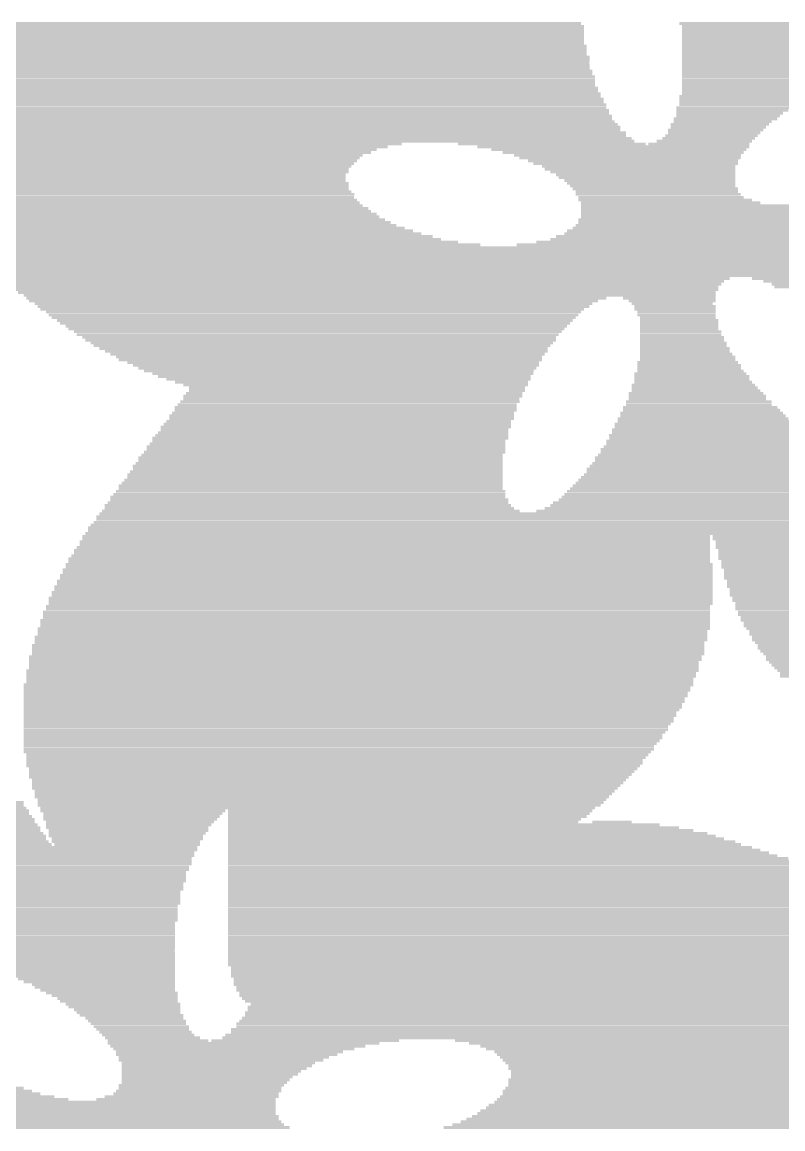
# Model space of a CAD drawing. Extents: x -0.1 to 34.1, y -8.2 to 17.8.
# Drawn here: x 17.812 to 19.536, y 11.833 to 14.341 of the extents above; entities that cross this region are included whole.
import ezdxf

# ---------------------------------------------------------------- set-up
doc = ezdxf.new("R2010")
doc.units = 0
doc.layers.add('21', color=40, linetype='CONTINUOUS')
doc.layers.add('22', color=6, linetype='CONTINUOUS')

# ---------------------------------------------------------------- blocks, each defined once
blk = doc.blocks.new('RECT')
blk.add_solid([(-0.5, -0.5), (0.5, -0.5), (-0.5, 0.5), (0.5, 0.5)])

msp = doc.modelspace()

# ---------------------------------------------------------------- block references
at = {"layer": '21'}
for p, xscale, yscale in [((18.488, 13.8176), 0.1016, 0.0064), ((18.4881, 13.8239), 0.0635, 0.0063), ((18.4912, 13.7986), 0.1714, 0.0063), ((18.4944, 13.8049), 0.1524, 0.0064), ((18.4912, 13.8113), 0.1334, 0.0063), ((18.4912, 13.7732), 0.2222, 0.0063), ((18.4912, 13.7795), 0.2096, 0.0064), ((18.4912, 13.7858), 0.1968, 0.0063), ((18.4912, 13.7922), 0.1842, 0.0064), ((18.488, 13.7477), 0.254, 0.0063), ((18.4881, 13.7541), 0.2413, 0.0064), ((18.4912, 13.7605), 0.235, 0.0063), ((18.4912, 13.7668), 0.2222, 0.0064), ((18.4849, 13.7224), 0.2857, 0.0063), ((18.4849, 13.7287), 0.2731, 0.0064), ((18.4849, 13.7414), 0.2603, 0.0064), ((18.4881, 13.7351), 0.2667, 0.0063), ((18.4785, 13.697), 0.3112, 0.0063), ((18.4817, 13.7033), 0.3048, 0.0064), ((18.4817, 13.716), 0.2921, 0.0064), ((18.4817, 13.7096), 0.2921, 0.0063), ((18.4721, 13.6715), 0.3365, 0.0063), ((18.4753, 13.6779), 0.3302, 0.0064), ((18.4785, 13.6843), 0.3238, 0.0063), ((18.4785, 13.6906), 0.3112, 0.0064), ((18.4689, 13.6462), 0.3683, 0.0063), ((18.469, 13.6525), 0.3556, 0.0064), ((18.4721, 13.6589), 0.3493, 0.0063), ((18.4754, 13.6652), 0.3429, 0.0064), ((18.4658, 13.6271), 0.3874, 0.0064), ((18.4658, 13.6208), 0.3874, 0.0063), ((18.4658, 13.6334), 0.3746, 0.0063), ((18.4689, 13.6398), 0.3683, 0.0064), ((18.4595, 13.6017), 0.4127, 0.0064), ((18.4595, 13.5953), 0.4127, 0.0063), ((18.4626, 13.6081), 0.4064, 0.0063), ((18.4627, 13.6144), 0.3937, 0.0064), ((18.4563, 13.57), 0.4445, 0.0063), ((18.4563, 13.5827), 0.4318, 0.0063), ((18.4563, 13.5763), 0.4318, 0.0064), ((18.4563, 13.589), 0.4191, 0.0064), ((18.45, 13.5446), 0.4699, 0.0063), ((18.4499, 13.5509), 0.4572, 0.0064), ((18.4531, 13.5636), 0.4508, 0.0064), ((18.4531, 13.5572), 0.4508, 0.0063), ((18.4436, 13.5191), 0.4953, 0.0063), ((18.4468, 13.5255), 0.4889, 0.0064), ((18.4468, 13.5382), 0.4763, 0.0064), ((18.4468, 13.5319), 0.4763, 0.0063), ((18.4373, 13.4938), 0.5207, 0.0063), ((18.4404, 13.5001), 0.5144, 0.0064), ((18.4404, 13.5128), 0.5016, 0.0064), ((18.4436, 13.5065), 0.508, 0.0063), ((18.434, 13.4684), 0.5525, 0.0063), ((18.434, 13.4747), 0.5397, 0.0064), ((18.4372, 13.4811), 0.5334, 0.0063), ((18.4404, 13.4874), 0.527, 0.0064), ((18.4308, 13.4493), 0.5715, 0.0064), ((18.4308, 13.443), 0.5715, 0.0063), ((18.4309, 13.4557), 0.5588, 0.0063), ((18.434, 13.462), 0.5525, 0.0064), ((18.4245, 13.4239), 0.5969, 0.0064), ((18.4245, 13.4176), 0.5969, 0.0063), ((18.4277, 13.4303), 0.5906, 0.0063), ((18.4277, 13.4366), 0.5778, 0.0064), ((18.4182, 13.3985), 0.6223, 0.0064), ((18.4214, 13.3922), 0.6287, 0.0063), ((18.4214, 13.4049), 0.6159, 0.0063), ((18.4245, 13.4112), 0.6096, 0.0064), ((18.415, 13.3668), 0.654, 0.0063), ((18.415, 13.3795), 0.6414, 0.0063), ((18.415, 13.3731), 0.6414, 0.0064), ((18.4182, 13.3858), 0.635, 0.0064), ((18.4087, 13.3414), 0.6795, 0.0063), ((18.4087, 13.3541), 0.6667, 0.0063), ((18.4119, 13.3477), 0.6731, 0.0064), ((18.4118, 13.3604), 0.6604, 0.0064), ((18.4023, 13.316), 0.7048, 0.0063), ((18.4055, 13.3223), 0.6985, 0.0064), ((18.4055, 13.335), 0.6858, 0.0064), ((18.4087, 13.3287), 0.6921, 0.0063), ((18.3992, 13.2969), 0.7239, 0.0064), ((18.4023, 13.3033), 0.7176, 0.0063), ((18.4055, 13.3096), 0.7112, 0.0064), ((18.3959, 13.2715), 0.7557, 0.0064), ((18.3959, 13.2779), 0.7429, 0.0063), ((18.3991, 13.2906), 0.7366, 0.0063), ((18.3991, 13.2842), 0.7366, 0.0064), ((18.3896, 13.2461), 0.781, 0.0064), ((18.3896, 13.2525), 0.7684, 0.0063), ((18.3928, 13.2652), 0.762, 0.0063), ((18.3928, 13.2588), 0.762, 0.0064), ((18.3833, 13.2207), 0.8065, 0.0064), ((18.3864, 13.2271), 0.8001, 0.0063), ((18.3896, 13.2334), 0.7938, 0.0064), ((18.3896, 13.2398), 0.781, 0.0063), ((18.3769, 13.1953), 0.8318, 0.0064), ((18.3801, 13.2017), 0.8255, 0.0063), ((18.3833, 13.208), 0.8191, 0.0064), ((18.3833, 13.2144), 0.8065, 0.0063), ((18.3738, 13.1763), 0.8509, 0.0063), ((18.3769, 13.1699), 0.8572, 0.0064), ((18.3769, 13.1826), 0.8446, 0.0064), ((18.3801, 13.189), 0.8382, 0.0063), ((18.3706, 13.1445), 0.8827, 0.0064), ((18.3738, 13.1509), 0.8763, 0.0063), ((18.3737, 13.1636), 0.8636, 0.0063), ((18.3737, 13.1572), 0.8636, 0.0064), ((18.3674, 13.1255), 0.9017, 0.0063), ((18.3674, 13.1191), 0.9017, 0.0064), ((18.3706, 13.1318), 0.8953, 0.0064), ((18.3706, 13.1382), 0.8827, 0.0063), ((18.3642, 13.1001), 0.9208, 0.0063), ((18.3674, 13.0937), 0.9271, 0.0064), ((18.3674, 13.1128), 0.9144, 0.0063), ((18.3674, 13.1064), 0.9144, 0.0064), ((18.361, 13.0747), 0.9398, 0.0063), ((18.3642, 13.0683), 0.9462, 0.0064), ((18.3642, 13.0874), 0.9334, 0.0063), ((18.3642, 13.081), 0.9334, 0.0064), ((18.361, 13.0493), 0.9652, 0.0063), ((18.361, 13.0429), 0.9652, 0.0064), ((18.3642, 13.0556), 0.9588, 0.0064), ((18.3611, 13.062), 0.9525, 0.0063), ((18.3578, 13.0175), 0.9843, 0.0064), ((18.3578, 13.0366), 0.9715, 0.0063), ((18.3611, 13.0302), 0.9779, 0.0064), ((18.3611, 13.0239), 0.9779, 0.0063), ((18.3578, 13.0048), 0.9969, 0.0064), ((18.3578, 12.9985), 0.9969, 0.0063), ((18.3578, 12.9921), 0.9969, 0.0064), ((18.361, 13.0112), 0.9906, 0.0063), ((18.3547, 12.9667), 1.016, 0.0064), ((18.3546, 12.9858), 1.0033, 0.0063), ((18.3578, 12.9794), 1.0097, 0.0064), ((18.3578, 12.9731), 1.0097, 0.0063), ((18.3546, 12.9477), 1.0287, 0.0063), ((18.3546, 12.9413), 1.0287, 0.0064), ((18.3547, 12.9604), 1.016, 0.0063), ((18.3547, 12.954), 1.016, 0.0064), ((18.3515, 12.9286), 1.035, 0.0064), ((18.3515, 12.9223), 1.035, 0.0063), ((18.3515, 12.9159), 1.035, 0.0064), ((18.3546, 12.935), 1.0287, 0.0063), ((18.3515, 12.9032), 1.0478, 0.0064), ((18.3515, 12.8969), 1.0478, 0.0063), ((18.3515, 12.8905), 1.0478, 0.0064), ((18.3547, 12.9096), 1.0414, 0.0063), ((18.3483, 12.8715), 1.0541, 0.0063), ((18.3483, 12.8651), 1.0541, 0.0064), ((18.3515, 12.8841), 1.0478, 0.0063), ((18.3515, 12.8778), 1.0478, 0.0064), ((18.3483, 12.8397), 1.0668, 0.0064), ((18.3483, 12.8588), 1.0541, 0.0063), ((18.3483, 12.8524), 1.0541, 0.0064), ((18.3483, 12.846), 1.0541, 0.0063), ((18.3483, 12.8334), 1.0668, 0.0063), ((18.3483, 12.827), 1.0668, 0.0064), ((18.3483, 12.8207), 1.0668, 0.0063), ((18.3483, 12.8143), 1.0668, 0.0064), ((18.3483, 12.8079), 1.0668, 0.0063), ((18.3483, 12.8016), 1.0668, 0.0064), ((18.3483, 12.7953), 1.0668, 0.0063), ((18.3483, 12.7889), 1.0668, 0.0064), ((18.3483, 12.7826), 1.0668, 0.0063), ((18.3483, 12.7762), 1.0668, 0.0064), ((18.3483, 12.7698), 1.0668, 0.0063), ((18.3483, 12.7635), 1.0668, 0.0064), ((18.3483, 12.7572), 1.0668, 0.0063), ((18.3452, 12.7508), 1.0605, 0.0064), ((18.3452, 12.7445), 1.0605, 0.0063), ((18.3452, 12.7381), 1.0605, 0.0064), ((18.3452, 12.7317), 1.0605, 0.0063), ((18.3452, 12.7254), 1.0605, 0.0064), ((18.3452, 12.7191), 1.0605, 0.0063), ((18.3452, 12.7127), 1.0605, 0.0064), ((18.3452, 12.7064), 1.0605, 0.0063), ((18.3452, 12.7), 1.0605, 0.0064), ((18.3452, 12.6936), 1.0605, 0.0063), ((18.342, 12.6873), 1.0541, 0.0064), ((18.3452, 12.681), 1.0477, 0.0063), ((18.3452, 12.6746), 1.0477, 0.0064), ((18.3452, 12.6683), 1.0477, 0.0063), ((18.3452, 12.6619), 1.0477, 0.0064), ((18.342, 12.6555), 1.0414, 0.0063), ((18.3452, 12.6492), 1.0351, 0.0064), ((18.3452, 12.6429), 1.0351, 0.0063), ((18.3452, 12.6365), 1.0351, 0.0064), ((18.342, 12.6302), 1.0287, 0.0063), ((18.3452, 12.6238), 1.0223, 0.0064), ((18.3452, 12.6174), 1.0223, 0.0063), ((18.3452, 12.6111), 1.0223, 0.0064), ((18.342, 12.6048), 1.016, 0.0063), ((18.3452, 12.5984), 1.0097, 0.0064), ((18.3452, 12.5921), 1.0097, 0.0063), ((17.1355, 12.573), 1.3589, 0.0064), ((17.1387, 12.5667), 1.3525, 0.0063), ((18.342, 12.5857), 1.0033, 0.0064), ((18.342, 12.5667), 0.9906, 0.0063), ((18.3452, 12.5793), 0.9969, 0.0063), ((18.3452, 12.573), 0.9969, 0.0064), ((17.1419, 12.5603), 1.3589, 0.0064), ((17.1482, 12.554), 1.3589, 0.0063), ((17.1514, 12.5476), 1.3525, 0.0064), ((17.1577, 12.5412), 1.3526, 0.0063), ((18.0689, 12.5603), 0.4318, 0.0064), ((18.0626, 12.554), 0.4191, 0.0063), ((18.0626, 12.5476), 0.4064, 0.0064), ((18.0594, 12.5412), 0.4, 0.0063), ((18.5833, 12.5603), 0.508, 0.0064), ((18.5832, 12.554), 0.4953, 0.0063), ((18.5864, 12.5476), 0.4889, 0.0064), ((18.5896, 12.5412), 0.4826, 0.0063), ((17.1608, 12.5349), 1.3589, 0.0064), ((17.164, 12.5286), 1.3525, 0.0063), ((17.1704, 12.5222), 1.3526, 0.0064), ((17.1736, 12.5159), 1.3589, 0.0063), ((18.0563, 12.5349), 0.3937, 0.0064), ((18.0562, 12.5286), 0.381, 0.0063), ((18.0498, 12.5159), 0.3683, 0.0063), ((18.0531, 12.5222), 0.3747, 0.0064), ((18.5897, 12.5349), 0.4699, 0.0064), ((18.5897, 12.5286), 0.4699, 0.0063), ((18.5896, 12.5222), 0.4572, 0.0064), ((18.5928, 12.5159), 0.4508, 0.0063), ((19.1547, 12.5159), 0.2921, 0.0063), ((19.1516, 12.5222), 0.2096, 0.0064), ((19.1485, 12.5286), 0.0889, 0.0063), ((17.1768, 12.5095), 1.3525, 0.0064), ((17.1831, 12.5031), 1.3526, 0.0063), ((17.1895, 12.4968), 1.3525, 0.0064), ((17.1895, 12.4905), 1.3525, 0.0063), ((18.0499, 12.5031), 0.3556, 0.0063), ((18.0467, 12.4968), 0.3492, 0.0064), ((18.0531, 12.5095), 0.3619, 0.0064), ((18.0498, 12.4905), 0.3429, 0.0063), ((18.5897, 12.5095), 0.4445, 0.0064), ((18.5897, 12.5031), 0.4445, 0.0063), ((18.5896, 12.4968), 0.4318, 0.0064), ((18.5896, 12.4905), 0.4318, 0.0063), ((19.1643, 12.4905), 0.4762, 0.0063), ((19.1611, 12.4968), 0.4445, 0.0064), ((19.1611, 12.5031), 0.4064, 0.0063), ((19.1579, 12.5095), 0.3493, 0.0064), ((17.1958, 12.4841), 1.3526, 0.0064), ((17.2021, 12.4778), 1.3525, 0.0063), ((17.3704, 12.4714), 1.6764, 0.0064), ((17.3704, 12.465), 1.6764, 0.0063), ((18.0467, 12.4841), 0.3366, 0.0064), ((18.0499, 12.4778), 0.3302, 0.0063), ((18.5864, 12.4841), 0.4255, 0.0064), ((18.5864, 12.4778), 0.4127, 0.0063), ((18.5864, 12.4714), 0.4127, 0.0064), ((18.5833, 12.465), 0.4064, 0.0063), ((19.177, 12.465), 0.616, 0.0063), ((19.1707, 12.4714), 0.5905, 0.0064), ((19.1675, 12.4778), 0.5461, 0.0063), ((19.1675, 12.4841), 0.5207, 0.0064), ((17.3705, 12.4587), 1.6637, 0.0064), ((17.3736, 12.4524), 1.6574, 0.0063), ((17.3736, 12.446), 1.6446, 0.0064), ((17.3736, 12.4397), 1.6446, 0.0063), ((18.5801, 12.4587), 0.4, 0.0064), ((18.5801, 12.4524), 0.4, 0.0063), ((18.5801, 12.446), 0.3874, 0.0064), ((18.5769, 12.4397), 0.381, 0.0063), ((19.1929, 12.4397), 0.7366, 0.0063), ((19.1897, 12.446), 0.7176, 0.0064), ((19.1834, 12.4524), 0.6795, 0.0063), ((19.1802, 12.4587), 0.6477, 0.0064), ((17.3768, 12.4333), 1.6383, 0.0064), ((17.3768, 12.4269), 1.6256, 0.0063), ((17.3768, 12.4206), 1.6256, 0.0064), ((17.3768, 12.4143), 1.6129, 0.0063), ((18.5738, 12.4333), 0.3747, 0.0064), ((18.5738, 12.4269), 0.3747, 0.0063), ((18.5706, 12.4206), 0.3683, 0.0064), ((18.5674, 12.4143), 0.362, 0.0063), ((19.2151, 12.4143), 0.8572, 0.0063), ((19.2088, 12.4206), 0.8319, 0.0064), ((19.2056, 12.4269), 0.8001, 0.0063), ((19.1992, 12.4333), 0.7747, 0.0064), ((17.38, 12.4079), 1.6065, 0.0064), ((17.3831, 12.4016), 1.6002, 0.0063), ((17.3831, 12.3952), 1.6002, 0.0064), ((17.3832, 12.3889), 1.5875, 0.0063), ((18.5642, 12.4079), 0.3556, 0.0064), ((18.5642, 12.4016), 0.3556, 0.0063), ((18.5611, 12.3952), 0.3493, 0.0064), ((18.5579, 12.3889), 0.3429, 0.0063), ((19.2405, 12.3889), 0.9716, 0.0063), ((19.231, 12.3952), 0.9398, 0.0064), ((19.2278, 12.4016), 0.9208, 0.0063), ((19.2215, 12.4079), 0.8827, 0.0064), ((17.3863, 12.3825), 1.5812, 0.0064), ((17.3895, 12.3762), 1.5748, 0.0063), ((17.3863, 12.3698), 1.5684, 0.0064), ((17.3895, 12.3635), 1.5621, 0.0063), ((18.5547, 12.3825), 0.3366, 0.0064), ((18.5515, 12.3762), 0.3302, 0.0063), ((18.5515, 12.3698), 0.3302, 0.0064), ((18.5483, 12.3635), 0.3239, 0.0063), ((19.2659, 12.3635), 1.0858, 0.0063), ((19.2564, 12.3698), 1.0541, 0.0064), ((19.2501, 12.3762), 1.0287, 0.0063), ((19.2469, 12.3825), 0.9969, 0.0064), ((17.3926, 12.3571), 1.5557, 0.0064), ((17.3958, 12.3508), 1.5494, 0.0063), ((17.3958, 12.3444), 1.5494, 0.0064), ((17.3958, 12.3381), 1.5367, 0.0063), ((18.5451, 12.3571), 0.3175, 0.0064), ((18.542, 12.3508), 0.3112, 0.0063), ((19.1262, 12.3444), 1.4796, 0.0064), ((19.1326, 12.3381), 1.4923, 0.0063), ((19.2754, 12.3508), 1.143, 0.0063), ((19.2691, 12.3571), 1.1049, 0.0064), ((17.399, 12.3317), 1.5304, 0.0064), ((17.4022, 12.3254), 1.524, 0.0063), ((17.4022, 12.319), 1.524, 0.0064), ((17.4054, 12.3127), 1.5177, 0.0063), ((19.1547, 12.3254), 1.5367, 0.0063), ((19.1453, 12.3317), 1.5177, 0.0064), ((19.1643, 12.319), 1.5558, 0.0064), ((19.1738, 12.3127), 1.5748, 0.0063), ((17.4086, 12.3063), 1.5113, 0.0064), ((17.4085, 12.3), 1.4986, 0.0063), ((17.4085, 12.2936), 1.4986, 0.0064), ((19.1897, 12.3), 1.6192, 0.0063), ((19.2024, 12.2936), 1.6446, 0.0064), ((19.1865, 12.3063), 1.6002, 0.0064), ((17.4117, 12.2873), 1.4922, 0.0063), ((17.4149, 12.2809), 1.4859, 0.0064), ((17.4149, 12.2746), 1.4859, 0.0063), ((17.4181, 12.2682), 1.4795, 0.0064), ((19.2278, 12.2746), 1.6954, 0.0063), ((19.2373, 12.2682), 1.7145, 0.0064), ((19.212, 12.2873), 1.6637, 0.0063), ((19.2215, 12.2809), 1.6827, 0.0064), ((17.4212, 12.2619), 1.4732, 0.0063), ((17.4244, 12.2555), 1.4668, 0.0064), ((17.4244, 12.2492), 1.4668, 0.0063), ((17.4276, 12.2428), 1.4605, 0.0064), ((19.25, 12.2492), 1.7526, 0.0063), ((19.2532, 12.2428), 1.759, 0.0064), ((19.2437, 12.2555), 1.7399, 0.0064), ((19.2437, 12.2619), 1.7272, 0.0063), ((17.4307, 12.2365), 1.4541, 0.0063), ((17.4339, 12.2301), 1.4478, 0.0064), ((17.4339, 12.2238), 1.4478, 0.0063), ((17.4371, 12.2174), 1.4414, 0.0064), ((19.2596, 12.2301), 1.7843, 0.0064), ((19.2596, 12.2238), 1.7843, 0.0063), ((19.2628, 12.2174), 1.7907, 0.0064), ((19.2596, 12.2365), 1.7717, 0.0063), ((17.907, 12.2111), 0.5016, 0.0063), ((17.9292, 12.2047), 0.4572, 0.0064), ((17.9451, 12.1984), 0.4254, 0.0063), ((17.9546, 12.192), 0.4064, 0.0064), ((19.2627, 12.1984), 1.8034, 0.0063), ((19.2659, 12.192), 1.8098, 0.0064), ((19.2659, 12.2111), 1.797, 0.0063), ((19.2659, 12.2047), 1.797, 0.0064), ((17.9642, 12.1857), 0.3873, 0.0063), ((17.9705, 12.1793), 0.3746, 0.0064), ((17.98, 12.173), 0.3556, 0.0063), ((17.9864, 12.1666), 0.3429, 0.0064), ((19.2628, 12.1857), 1.8161, 0.0063), ((19.2628, 12.1793), 1.8161, 0.0064), ((19.2659, 12.173), 1.8224, 0.0063), ((19.2659, 12.1666), 1.8224, 0.0064), ((17.9959, 12.1603), 0.3238, 0.0063), ((17.9991, 12.1539), 0.3175, 0.0064), ((18.0054, 12.1476), 0.3048, 0.0063), ((18.015, 12.1412), 0.2985, 0.0064), ((19.2596, 12.1476), 1.8351, 0.0063), ((19.2596, 12.1412), 1.8351, 0.0064), ((19.2627, 12.1603), 1.8288, 0.0063), ((19.2627, 12.1539), 1.8288, 0.0064), ((18.0213, 12.1349), 0.2858, 0.0063), ((18.0277, 12.1285), 0.2731, 0.0064), ((18.0309, 12.1222), 0.2667, 0.0063), ((18.0404, 12.1158), 0.2603, 0.0064), ((19.2532, 12.1222), 1.8478, 0.0063), ((19.2532, 12.1158), 1.8478, 0.0064), ((19.2564, 12.1349), 1.8415, 0.0063), ((19.2564, 12.1285), 1.8415, 0.0064), ((18.0435, 12.1095), 0.254, 0.0063), ((18.0498, 12.1031), 0.2413, 0.0064), ((18.0531, 12.0968), 0.2349, 0.0063), ((18.0594, 12.0904), 0.235, 0.0064), ((19.2437, 12.0968), 1.8542, 0.0063), ((19.2437, 12.0904), 1.8542, 0.0064), ((19.25, 12.1095), 1.8542, 0.0063), ((19.25, 12.1031), 1.8542, 0.0064), ((18.0658, 12.0841), 0.2223, 0.0063), ((18.0721, 12.0777), 0.2222, 0.0064), ((18.0753, 12.0714), 0.2159, 0.0063), ((18.0816, 12.065), 0.2159, 0.0064), ((19.2278, 12.0714), 1.8606, 0.0063), ((19.2278, 12.065), 1.8606, 0.0064), ((19.2341, 12.0777), 1.8605, 0.0064), ((19.2373, 12.0841), 1.8542, 0.0063), ((18.0848, 12.0587), 0.2096, 0.0063), ((18.0912, 12.0523), 0.2095, 0.0064), ((18.0975, 12.046), 0.2096, 0.0063), ((18.1071, 12.0396), 0.2159, 0.0064), ((19.1992, 12.0396), 1.8669, 0.0064), ((19.2056, 12.046), 1.8669, 0.0063), ((19.2183, 12.0587), 1.8669, 0.0063), ((19.2151, 12.0523), 1.8606, 0.0064), ((18.1197, 12.0333), 0.2286, 0.0063), ((18.3134, 12.0269), 0.616, 0.0064), ((18.3007, 12.0206), 0.5778, 0.0063), ((18.2912, 12.0142), 0.5461, 0.0064), ((18.4531, 12.0333), 0.4254, 0.0063), ((19.4596, 12.0333), 1.3335, 0.0063), ((19.4723, 12.0269), 1.2954, 0.0064), ((19.4787, 12.0206), 1.2573, 0.0063), ((19.4818, 12.0142), 1.2382, 0.0064), ((18.2753, 12.0015), 0.5016, 0.0064), ((18.2817, 12.0079), 0.5143, 0.0063), ((18.269, 11.9952), 0.4763, 0.0063), ((18.2626, 11.9888), 0.4636, 0.0064), ((19.4882, 12.0079), 1.2129, 0.0063), ((19.485, 12.0015), 1.1938, 0.0064), ((19.485, 11.9952), 1.1811, 0.0063), ((19.485, 11.9888), 1.1684, 0.0064), ((18.2531, 11.9761), 0.4318, 0.0064), ((18.2404, 11.9634), 0.4064, 0.0064), ((18.2563, 11.9825), 0.4381, 0.0063), ((18.2468, 11.9698), 0.4191, 0.0063), ((19.4818, 11.9825), 1.1494, 0.0063), ((19.4818, 11.9761), 1.1366, 0.0064), ((19.4787, 11.9698), 1.1303, 0.0063), ((19.4755, 11.9634), 1.1113, 0.0064), ((18.2372, 11.9571), 0.4, 0.0063), ((18.2309, 11.9507), 0.3873, 0.0064), ((18.2277, 11.9444), 0.381, 0.0063), ((18.2245, 11.938), 0.3746, 0.0064), ((19.4596, 11.9444), 1.0922, 0.0063), ((19.4564, 11.938), 1.0858, 0.0064), ((19.4659, 11.9507), 1.0922, 0.0064), ((19.4723, 11.9571), 1.1049, 0.0063), ((17.3831, 11.9253), 0.8636, 0.0064), ((17.3958, 11.919), 0.8763, 0.0063), ((17.4085, 11.9126), 0.889, 0.0064), ((18.2055, 11.9126), 0.3747, 0.0064), ((18.2118, 11.919), 0.3746, 0.0063), ((18.2182, 11.9317), 0.3747, 0.0063), ((18.215, 11.9253), 0.3683, 0.0064), ((19.431, 11.9126), 1.0604, 0.0064), ((19.4374, 11.919), 1.0731, 0.0063), ((19.4437, 11.9253), 1.0732, 0.0064), ((19.4501, 11.9317), 1.0731, 0.0063), ((17.4276, 11.9063), 0.9144, 0.0063), ((17.4466, 11.8999), 0.9398, 0.0064), ((17.6848, 11.8936), 1.4033, 0.0063), ((17.6879, 11.8872), 1.397, 0.0064), ((18.1832, 11.8999), 0.4064, 0.0064), ((18.1959, 11.9063), 0.3937, 0.0063), ((19.3993, 11.8872), 1.0605, 0.0064), ((19.4088, 11.8936), 1.0541, 0.0063), ((19.4152, 11.8999), 1.0541, 0.0064), ((19.4246, 11.9063), 1.0605, 0.0063), ((17.6943, 11.8809), 1.3843, 0.0063), ((17.6974, 11.8745), 1.3779, 0.0064), ((17.7006, 11.8681), 1.3716, 0.0063), ((17.707, 11.8618), 1.3716, 0.0064), ((19.3612, 11.8618), 1.0605, 0.0064), ((19.3707, 11.8681), 1.0541, 0.0063), ((19.3802, 11.8745), 1.0604, 0.0064), ((19.3897, 11.8809), 1.0541, 0.0063), ((17.7134, 11.8555), 1.3589, 0.0063), ((17.7197, 11.8491), 1.3589, 0.0064), ((17.7292, 11.8428), 1.3526, 0.0063), ((17.7387, 11.8364), 1.3589, 0.0064), ((19.3103, 11.8364), 1.0859, 0.0064), ((19.3263, 11.8428), 1.0795, 0.0063), ((19.3389, 11.8491), 1.0668, 0.0064), ((19.3484, 11.8555), 1.0605, 0.0063)]:
    msp.add_blockref('RECT', p, dxfattribs=dict(at, xscale=xscale, yscale=yscale))
at = {"layer": '22', "rotation": 180}
for p, xscale, yscale in [((18.2531, 14.3193), 1.6637, 0.0063), ((18.2626, 14.3256), 1.6446, 0.0064), ((18.2753, 14.332), 1.6192, 0.0063), ((18.2785, 14.3383), 1.6002, 0.0064), ((20.0565, 14.3383), 1.5113, 0.0064), ((20.0565, 14.332), 1.4986, 0.0063), ((20.0565, 14.3256), 1.4986, 0.0064), ((20.0533, 14.3193), 1.4922, 0.0063), ((18.2277, 14.3002), 1.7145, 0.0064), ((18.2372, 14.3066), 1.6954, 0.0063), ((18.2436, 14.3129), 1.6827, 0.0064), ((20.0502, 14.3129), 1.4859, 0.0064), ((20.0502, 14.3066), 1.4859, 0.0063), ((20.047, 14.3002), 1.4795, 0.0064), ((18.2118, 14.2748), 1.759, 0.0064), ((18.215, 14.2812), 1.7526, 0.0063), ((18.2214, 14.2875), 1.7399, 0.0064), ((18.2213, 14.2939), 1.7272, 0.0063), ((20.0438, 14.2939), 1.4732, 0.0063), ((20.0406, 14.2875), 1.4668, 0.0064), ((20.0406, 14.2812), 1.4668, 0.0063), ((20.0374, 14.2748), 1.4605, 0.0064), ((18.2022, 14.2494), 1.7907, 0.0064), ((18.2055, 14.2621), 1.7843, 0.0064), ((18.2055, 14.2558), 1.7843, 0.0063), ((18.2055, 14.2685), 1.7717, 0.0063), ((20.0311, 14.2621), 1.4478, 0.0064), ((20.0311, 14.2558), 1.4478, 0.0063), ((20.0279, 14.2494), 1.4414, 0.0064), ((20.0343, 14.2685), 1.4541, 0.0063), ((18.1991, 14.224), 1.8098, 0.0064), ((18.1991, 14.2431), 1.797, 0.0063), ((18.1991, 14.2367), 1.797, 0.0064), ((18.2023, 14.2304), 1.8034, 0.0063), ((19.558, 14.2431), 0.5016, 0.0063), ((19.5358, 14.2367), 0.4572, 0.0064), ((19.5199, 14.2304), 0.4254, 0.0063), ((19.5104, 14.224), 0.4064, 0.0064), ((18.1991, 14.205), 1.8224, 0.0063), ((18.1991, 14.1986), 1.8224, 0.0064), ((18.2022, 14.2177), 1.8161, 0.0063), ((18.2022, 14.2113), 1.8161, 0.0064), ((19.5008, 14.2177), 0.3873, 0.0063), ((19.4945, 14.2113), 0.3746, 0.0064), ((19.485, 14.205), 0.3556, 0.0063), ((19.4787, 14.1986), 0.3429, 0.0064), ((18.2023, 14.1923), 1.8288, 0.0063), ((18.2023, 14.1859), 1.8288, 0.0064), ((18.2055, 14.1796), 1.8351, 0.0063), ((18.2055, 14.1732), 1.8351, 0.0064), ((19.4501, 14.1732), 0.2985, 0.0064), ((19.4691, 14.1923), 0.3238, 0.0063), ((19.4659, 14.1859), 0.3175, 0.0064), ((19.4596, 14.1796), 0.3048, 0.0063), ((18.2118, 14.1542), 1.8478, 0.0063), ((18.2118, 14.1478), 1.8478, 0.0064), ((18.2087, 14.1669), 1.8415, 0.0063), ((18.2087, 14.1605), 1.8415, 0.0064), ((19.4246, 14.1478), 0.2603, 0.0064), ((19.4437, 14.1669), 0.2858, 0.0063), ((19.4374, 14.1605), 0.2731, 0.0064), ((19.4342, 14.1542), 0.2667, 0.0063), ((18.215, 14.1415), 1.8542, 0.0063), ((18.215, 14.1351), 1.8542, 0.0064), ((18.2213, 14.1288), 1.8542, 0.0063), ((18.2213, 14.1224), 1.8542, 0.0064), ((19.4056, 14.1224), 0.235, 0.0064), ((19.4215, 14.1415), 0.254, 0.0063), ((19.4152, 14.1351), 0.2413, 0.0064), ((19.412, 14.1288), 0.2349, 0.0063), ((18.2277, 14.1161), 1.8542, 0.0063), ((18.2309, 14.1097), 1.8605, 0.0064), ((18.2372, 14.1034), 1.8606, 0.0063), ((18.2372, 14.097), 1.8606, 0.0064), ((19.3834, 14.097), 0.2159, 0.0064), ((19.3929, 14.1097), 0.2222, 0.0064), ((19.3897, 14.1034), 0.2159, 0.0063), ((19.3993, 14.1161), 0.2223, 0.0063), ((18.2468, 14.0907), 1.8669, 0.0063), ((18.2499, 14.0843), 1.8606, 0.0064), ((18.2595, 14.078), 1.8669, 0.0063), ((18.2658, 14.0716), 1.8669, 0.0064), ((19.358, 14.0716), 0.2159, 0.0064), ((19.3675, 14.078), 0.2096, 0.0063), ((19.3739, 14.0843), 0.2095, 0.0064), ((19.3802, 14.0907), 0.2096, 0.0063), ((18.0054, 14.0653), 1.3335, 0.0063), ((17.9927, 14.0589), 1.2954, 0.0064), ((17.9864, 14.0526), 1.2573, 0.0063), ((17.9832, 14.0462), 1.2382, 0.0064), ((19.0119, 14.0653), 0.4254, 0.0063), ((19.1516, 14.0589), 0.616, 0.0064), ((19.1643, 14.0526), 0.5778, 0.0063), ((19.1739, 14.0462), 0.5461, 0.0064), ((19.3453, 14.0653), 0.2286, 0.0063), ((17.9769, 14.0399), 1.2129, 0.0063), ((17.98, 14.0335), 1.1938, 0.0064), ((17.9801, 14.0272), 1.1811, 0.0063), ((17.98, 14.0208), 1.1684, 0.0064), ((19.1834, 14.0399), 0.5143, 0.0063), ((19.1897, 14.0335), 0.5016, 0.0064), ((19.196, 14.0272), 0.4763, 0.0063), ((19.2024, 14.0208), 0.4636, 0.0064), ((17.9832, 14.0145), 1.1494, 0.0063), ((17.9832, 14.0081), 1.1366, 0.0064), ((17.9864, 14.0018), 1.1303, 0.0063), ((17.9896, 13.9954), 1.1113, 0.0064), ((19.2088, 14.0145), 0.4381, 0.0063), ((19.2119, 14.0081), 0.4318, 0.0064), ((19.2183, 14.0018), 0.4191, 0.0063), ((19.2246, 13.9954), 0.4064, 0.0064), ((17.9928, 13.9891), 1.1049, 0.0063), ((17.9991, 13.9827), 1.0922, 0.0064), ((18.0054, 13.9764), 1.0922, 0.0063), ((18.0086, 13.97), 1.0858, 0.0064), ((19.2278, 13.9891), 0.4, 0.0063), ((19.2341, 13.9827), 0.3873, 0.0064), ((19.2373, 13.9764), 0.381, 0.0063), ((19.2405, 13.97), 0.3746, 0.0064), ((18.015, 13.9637), 1.0731, 0.0063), ((18.0213, 13.9573), 1.0732, 0.0064), ((18.0277, 13.951), 1.0731, 0.0063), ((18.034, 13.9446), 1.0604, 0.0064), ((19.2469, 13.9637), 0.3747, 0.0063), ((19.2532, 13.951), 0.3746, 0.0063), ((19.2501, 13.9573), 0.3683, 0.0064), ((19.2596, 13.9446), 0.3747, 0.0064), ((18.0404, 13.9383), 1.0605, 0.0063), ((18.0498, 13.9319), 1.0541, 0.0064), ((18.0563, 13.9256), 1.0541, 0.0063), ((18.0658, 13.9192), 1.0605, 0.0064), ((19.2691, 13.9383), 0.3937, 0.0063), ((19.2818, 13.9319), 0.4064, 0.0064), ((19.7803, 13.9256), 1.4033, 0.0063), ((19.7771, 13.9192), 1.397, 0.0064), ((18.0753, 13.9129), 1.0541, 0.0063), ((18.0848, 13.9065), 1.0604, 0.0064), ((18.0944, 13.9002), 1.0541, 0.0063), ((18.1039, 13.8938), 1.0605, 0.0064), ((19.758, 13.8938), 1.3716, 0.0064), ((19.7707, 13.9129), 1.3843, 0.0063), ((19.7675, 13.9065), 1.3779, 0.0064), ((19.7644, 13.9002), 1.3716, 0.0063), ((18.1166, 13.8875), 1.0605, 0.0063), ((18.1261, 13.8811), 1.0668, 0.0064), ((18.1388, 13.8748), 1.0795, 0.0063), ((18.1547, 13.8684), 1.0859, 0.0064), ((19.7263, 13.8684), 1.3589, 0.0064), ((19.7358, 13.8748), 1.3526, 0.0063), ((19.7454, 13.8811), 1.3589, 0.0064), ((19.7517, 13.8875), 1.3589, 0.0063), ((18.1674, 13.862), 1.0985, 0.0063), ((18.1832, 13.8557), 1.1176, 0.0064), ((18.1991, 13.8494), 1.124, 0.0063), ((18.2214, 13.843), 1.1557, 0.0064), ((19.6692, 13.843), 1.3843, 0.0064), ((19.6913, 13.8494), 1.3653, 0.0063), ((19.7041, 13.8557), 1.3653, 0.0064), ((19.7168, 13.862), 1.3525, 0.0063), ((18.2499, 13.8367), 1.2002, 0.0063), ((18.9992, 13.8303), 2.6734, 0.0064), ((18.9992, 13.8239), 2.6606, 0.0063), ((18.9961, 13.8176), 2.6289, 0.0064), ((19.6437, 13.8367), 1.4224, 0.0063), ((18.9929, 13.8113), 2.6099, 0.0063), ((18.9929, 13.8049), 2.5845, 0.0064), ((18.9865, 13.7986), 2.559, 0.0063), ((18.9802, 13.7922), 2.5337, 0.0064), ((18.977, 13.7858), 2.5019, 0.0063), ((18.9674, 13.7795), 2.4701, 0.0064), ((18.9516, 13.7732), 2.4257, 0.0063), ((18.8563, 13.7668), 2.2098, 0.0064), ((18.5864, 13.7605), 1.6573, 0.0063), ((18.5832, 13.7541), 1.6383, 0.0064), ((18.5864, 13.7477), 1.6193, 0.0063), ((19.7263, 13.7605), 0.5207, 0.0063), ((19.7485, 13.7541), 0.5144, 0.0064), ((19.7707, 13.7477), 0.5207, 0.0063), ((18.5864, 13.7414), 1.6065, 0.0064), ((18.5928, 13.7351), 1.5938, 0.0063), ((18.5928, 13.7287), 1.5812, 0.0064), ((18.5992, 13.7224), 1.5685, 0.0063), ((19.7834, 13.7414), 0.5334, 0.0064), ((18.4785, 13.716), 1.3144, 0.0064), ((18.4721, 13.7096), 1.2891, 0.0063), ((18.4721, 13.7033), 1.2637, 0.0064), ((18.4721, 13.697), 1.2509, 0.0063), ((19.2786, 13.716), 0.2096, 0.0064), ((19.285, 13.7096), 0.1969, 0.0063), ((19.285, 13.7033), 0.1841, 0.0064), ((19.2913, 13.697), 0.1842, 0.0063), ((18.4689, 13.6906), 1.2319, 0.0064), ((18.4721, 13.6843), 1.2129, 0.0063), ((18.4721, 13.6779), 1.2001, 0.0064), ((18.4721, 13.6715), 1.1875, 0.0063), ((19.2913, 13.6906), 0.1842, 0.0064), ((19.2945, 13.6843), 0.1778, 0.0063), ((19.2945, 13.6779), 0.1778, 0.0064), ((19.2977, 13.6715), 0.1715, 0.0063), ((18.4753, 13.6652), 1.1684, 0.0064), ((18.4754, 13.6589), 1.1557, 0.0063), ((18.4785, 13.6525), 1.1366, 0.0064), ((18.4785, 13.6462), 1.124, 0.0063), ((19.3008, 13.6652), 0.1778, 0.0064), ((19.3008, 13.6589), 0.1778, 0.0063), ((19.3008, 13.6525), 0.1778, 0.0064), ((19.3008, 13.6462), 0.1778, 0.0063), ((18.4817, 13.6398), 1.1049, 0.0064), ((18.4817, 13.6334), 1.0922, 0.0063), ((18.4849, 13.6271), 1.0731, 0.0064), ((18.488, 13.6208), 1.0668, 0.0063), ((19.304, 13.6398), 0.1842, 0.0064), ((19.304, 13.6334), 0.1842, 0.0063), ((19.3072, 13.6271), 0.1905, 0.0064), ((19.3072, 13.6208), 0.1905, 0.0063), ((18.4912, 13.6144), 1.0478, 0.0064), ((18.4912, 13.6081), 1.035, 0.0063), ((18.4944, 13.6017), 1.016, 0.0064), ((18.5008, 13.5953), 1.0033, 0.0063), ((19.3103, 13.6144), 0.1969, 0.0064), ((19.3103, 13.6081), 0.1969, 0.0063), ((19.3135, 13.6017), 0.2032, 0.0064), ((19.3135, 13.5953), 0.2032, 0.0063), ((18.5039, 13.589), 0.9842, 0.0064), ((18.5071, 13.5827), 0.9652, 0.0063), ((18.5102, 13.5763), 0.9589, 0.0064), ((18.5166, 13.57), 0.9334, 0.0063), ((19.3199, 13.57), 0.2286, 0.0063), ((19.3167, 13.589), 0.2096, 0.0064), ((19.3199, 13.5827), 0.2159, 0.0063), ((19.3199, 13.5763), 0.2159, 0.0064), ((18.523, 13.5636), 0.9207, 0.0064), ((18.3452, 13.5572), 0.5397, 0.0063), ((18.3452, 13.5509), 0.5143, 0.0064), ((18.3483, 13.5446), 0.4826, 0.0063), ((18.7928, 13.5446), 0.3556, 0.0063), ((18.7992, 13.5509), 0.3429, 0.0064), ((18.8056, 13.5572), 0.3429, 0.0063), ((19.3262, 13.5446), 0.254, 0.0063), ((19.3231, 13.5636), 0.2349, 0.0064), ((19.3231, 13.5572), 0.2349, 0.0063), ((19.3263, 13.5509), 0.2413, 0.0064), ((18.3452, 13.5382), 0.4509, 0.0064), ((18.3452, 13.5319), 0.4127, 0.0063), ((18.3452, 13.5255), 0.3747, 0.0064), ((18.3452, 13.5191), 0.3365, 0.0063), ((18.7674, 13.5191), 0.381, 0.0063), ((18.7706, 13.5255), 0.3746, 0.0064), ((18.7802, 13.5319), 0.3683, 0.0063), ((18.7833, 13.5382), 0.362, 0.0064), ((19.3326, 13.5191), 0.2794, 0.0063), ((19.3294, 13.5382), 0.2604, 0.0064), ((19.3294, 13.5319), 0.2604, 0.0063), ((19.3326, 13.5255), 0.2667, 0.0064), ((18.3483, 13.5128), 0.2921, 0.0064), ((18.3515, 13.5065), 0.235, 0.0063), ((18.3515, 13.5001), 0.1588, 0.0064), ((18.742, 13.4938), 0.4064, 0.0063), ((18.7484, 13.5001), 0.3937, 0.0064), ((18.7548, 13.5065), 0.3937, 0.0063), ((18.7579, 13.5128), 0.3874, 0.0064), ((19.3389, 13.5001), 0.3048, 0.0064), ((19.3421, 13.4938), 0.3112, 0.0063), ((19.3358, 13.5128), 0.2857, 0.0064), ((19.339, 13.5065), 0.2921, 0.0063), ((18.7198, 13.4684), 0.4254, 0.0063), ((18.723, 13.4747), 0.4191, 0.0064), ((18.7294, 13.4811), 0.4191, 0.0063), ((18.7357, 13.4874), 0.4064, 0.0064), ((19.3484, 13.4684), 0.3493, 0.0063), ((19.3453, 13.4811), 0.3302, 0.0063), ((19.3453, 13.4747), 0.3302, 0.0064), ((19.3421, 13.4874), 0.3112, 0.0064), ((18.7007, 13.443), 0.4509, 0.0063), ((18.704, 13.4493), 0.4445, 0.0064), ((18.7071, 13.4557), 0.4382, 0.0063), ((18.7166, 13.462), 0.4318, 0.0064), ((19.3548, 13.443), 0.3874, 0.0063), ((19.3516, 13.4557), 0.3683, 0.0063), ((19.3548, 13.4493), 0.3746, 0.0064), ((19.3516, 13.462), 0.3556, 0.0064), ((18.6817, 13.4176), 0.4636, 0.0063), ((18.6881, 13.4239), 0.4635, 0.0064), ((18.6912, 13.4303), 0.4572, 0.0063), ((18.6944, 13.4366), 0.4508, 0.0064), ((19.3643, 13.4176), 0.4318, 0.0063), ((19.3612, 13.4303), 0.4127, 0.0063), ((19.3644, 13.4239), 0.4191, 0.0064), ((19.358, 13.4366), 0.3937, 0.0064), ((18.669, 13.3922), 0.4762, 0.0063), ((18.6754, 13.3985), 0.4763, 0.0064), ((18.6786, 13.4112), 0.4699, 0.0064), ((18.6786, 13.4049), 0.4699, 0.0063), ((19.377, 13.3922), 0.4826, 0.0063), ((19.3707, 13.4049), 0.4572, 0.0063), ((19.3771, 13.3985), 0.4699, 0.0064), ((19.3707, 13.4112), 0.4445, 0.0064), ((18.6594, 13.3668), 0.4953, 0.0063), ((18.6626, 13.3795), 0.4889, 0.0063), ((18.6626, 13.3731), 0.4889, 0.0064), ((18.6658, 13.3858), 0.4826, 0.0064), ((19.3897, 13.3731), 0.5334, 0.0064), ((19.3961, 13.3668), 0.5461, 0.0063), ((19.3865, 13.3795), 0.5143, 0.0063), ((19.3834, 13.3858), 0.4953, 0.0064), ((18.6468, 13.3414), 0.508, 0.0063), ((18.65, 13.3541), 0.5017, 0.0063), ((18.65, 13.3477), 0.5017, 0.0064), ((18.6532, 13.3604), 0.4953, 0.0064), ((19.7866, 13.3414), 1.3652, 0.0063), ((19.7866, 13.3477), 1.3526, 0.0064), ((19.412, 13.3541), 0.6033, 0.0063), ((19.4025, 13.3604), 0.5715, 0.0064), ((18.6405, 13.3223), 0.5207, 0.0064), ((18.6405, 13.316), 0.5207, 0.0063), ((18.6436, 13.3287), 0.5144, 0.0063), ((18.6468, 13.335), 0.508, 0.0064), ((19.7803, 13.316), 1.3907, 0.0063), ((19.7835, 13.3287), 1.3843, 0.0063), ((19.7835, 13.3223), 1.3843, 0.0064), ((19.7834, 13.335), 1.3716, 0.0064), ((18.6341, 13.2969), 0.5334, 0.0064), ((18.6373, 13.3096), 0.5271, 0.0064), ((18.6373, 13.3033), 0.5271, 0.0063), ((19.7771, 13.2969), 1.4224, 0.0064), ((19.7771, 13.3033), 1.4097, 0.0063), ((19.7803, 13.3096), 1.4033, 0.0064), ((18.6309, 13.2715), 0.5524, 0.0064), ((18.6309, 13.2842), 0.5398, 0.0064), ((18.6341, 13.2779), 0.5461, 0.0063), ((18.6341, 13.2906), 0.5334, 0.0063), ((19.7675, 13.2715), 1.4541, 0.0064), ((19.7675, 13.2779), 1.4415, 0.0063), ((19.7707, 13.2842), 1.4351, 0.0064), ((19.7739, 13.2906), 1.4288, 0.0063), ((18.6309, 13.2461), 0.5778, 0.0064), ((18.6309, 13.2588), 0.5652, 0.0064), ((18.6309, 13.2525), 0.5652, 0.0063), ((18.6309, 13.2652), 0.5524, 0.0063), ((19.7549, 13.2461), 1.4923, 0.0064), ((19.7581, 13.2525), 1.4859, 0.0063), ((19.7644, 13.2588), 1.4732, 0.0064), ((19.7644, 13.2652), 1.4605, 0.0063), ((19.4215, 13.2271), 2.1717, 0.0063), ((19.4215, 13.2207), 2.1717, 0.0064), ((18.6341, 13.2398), 0.5842, 0.0063), ((18.6405, 13.2334), 0.5969, 0.0064), ((19.7422, 13.2334), 1.5303, 0.0064), ((19.7485, 13.2398), 1.505, 0.0063), ((19.4215, 13.1953), 2.1971, 0.0064), ((19.4215, 13.2144), 2.1844, 0.0063), ((19.4215, 13.208), 2.1844, 0.0064), ((19.4215, 13.2017), 2.1844, 0.0063), ((18.8437, 13.1763), 1.0541, 0.0063), ((18.8437, 13.1699), 1.0541, 0.0064), ((19.4215, 13.189), 2.1971, 0.0063), ((19.4215, 13.1826), 2.1971, 0.0064), ((19.9517, 13.1763), 1.1494, 0.0063), ((19.9517, 13.1699), 1.1494, 0.0064), ((18.8405, 13.1509), 1.0605, 0.0063), ((18.8405, 13.1445), 1.0605, 0.0064), ((18.8437, 13.1636), 1.0541, 0.0063), ((18.8437, 13.1572), 1.0541, 0.0064), ((19.9549, 13.1636), 1.143, 0.0063), ((19.9581, 13.1572), 1.1493, 0.0064), ((19.9581, 13.1509), 1.1493, 0.0063), ((19.9612, 13.1445), 1.143, 0.0064), ((18.8373, 13.1318), 1.0668, 0.0064), ((18.8373, 13.1255), 1.0668, 0.0063), ((18.8373, 13.1191), 1.0668, 0.0064), ((18.8405, 13.1382), 1.0605, 0.0063), ((19.9644, 13.1382), 1.1494, 0.0063), ((19.9644, 13.1318), 1.1494, 0.0064), ((19.9644, 13.1255), 1.1494, 0.0063), ((19.9708, 13.1191), 1.1493, 0.0064), ((18.8373, 13.1001), 1.0795, 0.0063), ((18.8373, 13.0937), 1.0795, 0.0064), ((18.8405, 13.1128), 1.0731, 0.0063), ((18.8405, 13.1064), 1.0731, 0.0064), ((19.9708, 13.1128), 1.1493, 0.0063), ((19.9708, 13.1064), 1.1493, 0.0064), ((19.9771, 13.1001), 1.1494, 0.0063), ((19.9771, 13.0937), 1.1494, 0.0064), ((18.8341, 13.0683), 1.0858, 0.0064), ((18.8373, 13.0874), 1.0795, 0.0063), ((18.8373, 13.081), 1.0795, 0.0064), ((18.8373, 13.0747), 1.0795, 0.0063), ((19.9771, 13.0874), 1.1494, 0.0063), ((19.9803, 13.081), 1.1557, 0.0064), ((19.9835, 13.0747), 1.1493, 0.0063), ((19.9835, 13.0683), 1.1493, 0.0064), ((18.8341, 13.062), 1.0858, 0.0063), ((18.8341, 13.0556), 1.0858, 0.0064), ((18.8341, 13.0493), 1.0858, 0.0063), ((18.8341, 13.0429), 1.0858, 0.0064), ((19.9867, 13.062), 1.1557, 0.0063), ((19.9898, 13.0556), 1.1494, 0.0064), ((19.9898, 13.0493), 1.1494, 0.0063), ((19.993, 13.0429), 1.1557, 0.0064), ((18.8278, 13.0175), 1.0859, 0.0064), ((18.8341, 13.0366), 1.0858, 0.0063), ((18.8341, 13.0302), 1.0858, 0.0064), ((18.8341, 13.0239), 1.0858, 0.0063), ((19.9962, 13.0366), 1.1493, 0.0063), ((19.9962, 13.0302), 1.1493, 0.0064), ((20.0025, 13.0239), 1.1494, 0.0063), ((20.0025, 13.0175), 1.1494, 0.0064), ((18.8278, 13.0112), 1.0859, 0.0063), ((18.8278, 13.0048), 1.0859, 0.0064), ((18.8278, 12.9985), 1.0859, 0.0063), ((18.8278, 12.9921), 1.0859, 0.0064), ((20.0025, 13.0112), 1.1494, 0.0063), ((20.0089, 13.0048), 1.1493, 0.0064), ((20.0089, 12.9985), 1.1493, 0.0063), ((20.012, 12.9921), 1.143, 0.0064), ((18.8278, 12.9858), 1.0859, 0.0063), ((18.8278, 12.9794), 1.0859, 0.0064), ((18.8278, 12.9731), 1.0859, 0.0063), ((18.8278, 12.9667), 1.0859, 0.0064), ((20.0152, 12.9858), 1.1494, 0.0063), ((20.0184, 12.9794), 1.143, 0.0064), ((20.0184, 12.9731), 1.143, 0.0063), ((20.0247, 12.9667), 1.143, 0.0064), ((18.8214, 12.9477), 1.0858, 0.0063), ((18.8214, 12.9413), 1.0858, 0.0064), ((18.8246, 12.9604), 1.0795, 0.0063), ((18.8246, 12.954), 1.0795, 0.0064), ((20.0279, 12.9604), 1.1366, 0.0063), ((20.0279, 12.954), 1.1366, 0.0064), ((20.0343, 12.9477), 1.1367, 0.0063), ((20.0343, 12.9413), 1.1367, 0.0064), ((18.8183, 12.935), 1.0795, 0.0063), ((18.8183, 12.9286), 1.0795, 0.0064), ((18.8183, 12.9223), 1.0795, 0.0063), ((18.8183, 12.9159), 1.0795, 0.0064), ((20.0374, 12.935), 1.1303, 0.0063), ((20.0437, 12.9286), 1.1303, 0.0064), ((20.0437, 12.9223), 1.1303, 0.0063), ((20.047, 12.9159), 1.1239, 0.0064), ((18.8183, 12.9096), 1.0795, 0.0063), ((18.815, 12.9032), 1.0731, 0.0064), ((18.815, 12.8969), 1.0731, 0.0063), ((18.8119, 12.8905), 1.0668, 0.0064), ((20.0533, 12.9096), 1.124, 0.0063), ((20.0565, 12.9032), 1.1176, 0.0064), ((20.0565, 12.8969), 1.1176, 0.0063), ((20.0628, 12.8905), 1.1176, 0.0064), ((18.8119, 12.8841), 1.0668, 0.0063), ((18.8119, 12.8778), 1.0668, 0.0064), ((18.8119, 12.8715), 1.0668, 0.0063), ((18.8087, 12.8651), 1.0604, 0.0064), ((20.066, 12.8841), 1.1112, 0.0063), ((20.0692, 12.8778), 1.1049, 0.0064), ((20.0755, 12.8715), 1.1049, 0.0063), ((20.0787, 12.8651), 1.0986, 0.0064), ((18.8087, 12.8588), 1.0604, 0.0063), ((18.8056, 12.8524), 1.0541, 0.0064), ((18.8056, 12.846), 1.0541, 0.0063), ((18.8056, 12.8397), 1.0541, 0.0064), ((20.0787, 12.8588), 1.0986, 0.0063), ((18.8024, 12.8334), 1.0477, 0.0063), ((18.8024, 12.827), 1.0477, 0.0064), ((18.7992, 12.8207), 1.0414, 0.0063), ((18.7992, 12.8143), 1.0414, 0.0064), ((18.796, 12.8079), 1.035, 0.0063), ((18.796, 12.8016), 1.035, 0.0064), ((18.7929, 12.7953), 1.0287, 0.0063), ((18.7929, 12.7889), 1.0287, 0.0064), ((18.7897, 12.7826), 1.0223, 0.0063), ((18.7865, 12.7762), 1.016, 0.0064), ((18.7865, 12.7698), 1.016, 0.0063), ((18.7833, 12.7635), 1.0096, 0.0064), ((18.7833, 12.7572), 1.0096, 0.0063), ((18.7802, 12.7508), 1.0033, 0.0064), ((18.7769, 12.7445), 0.9969, 0.0063), ((18.7769, 12.7381), 0.9969, 0.0064), ((18.7738, 12.7317), 0.9906, 0.0063), ((18.7706, 12.7254), 0.9842, 0.0064), ((18.7706, 12.7191), 0.9842, 0.0063), ((18.7675, 12.7127), 0.9779, 0.0064), ((18.7643, 12.7064), 0.9715, 0.0063), ((18.7611, 12.7), 0.9652, 0.0064), ((18.7611, 12.6936), 0.9652, 0.0063), ((18.7579, 12.6873), 0.9588, 0.0064), ((18.7548, 12.681), 0.9525, 0.0063), ((18.7516, 12.6746), 0.9461, 0.0064), ((18.7484, 12.6683), 0.9398, 0.0063), ((18.7484, 12.6619), 0.9398, 0.0064), ((18.7452, 12.6555), 0.9334, 0.0063), ((18.7421, 12.6492), 0.9271, 0.0064), ((18.7388, 12.6429), 0.9207, 0.0063), ((18.7357, 12.6365), 0.9144, 0.0064), ((18.7325, 12.6302), 0.908, 0.0063), ((18.7294, 12.6238), 0.9017, 0.0064), ((18.7262, 12.6174), 0.8953, 0.0063), ((18.723, 12.6111), 0.889, 0.0064), ((18.7198, 12.6048), 0.8826, 0.0063), ((18.7167, 12.5984), 0.8763, 0.0064), ((18.7135, 12.5921), 0.8699, 0.0063), ((18.7007, 12.5667), 0.8445, 0.0063), ((18.7103, 12.5857), 0.8636, 0.0064), ((18.7071, 12.5793), 0.8572, 0.0063), ((18.704, 12.573), 0.8509, 0.0064), ((18.6944, 12.5603), 0.8318, 0.0064), ((18.6913, 12.554), 0.8255, 0.0063), ((18.6881, 12.5476), 0.8191, 0.0064), ((18.6849, 12.5412), 0.8128, 0.0063), ((18.6786, 12.5349), 0.8001, 0.0064), ((18.6754, 12.5286), 0.7937, 0.0063), ((18.6722, 12.5222), 0.7874, 0.0064), ((18.6659, 12.5159), 0.7747, 0.0063), ((18.6626, 12.5095), 0.7683, 0.0064), ((18.6595, 12.5031), 0.762, 0.0063), ((18.6532, 12.4968), 0.7493, 0.0064), ((18.65, 12.4905), 0.7429, 0.0063), ((18.6468, 12.4841), 0.7366, 0.0064), ((18.6405, 12.4778), 0.7239, 0.0063), ((18.6373, 12.4714), 0.7175, 0.0064), ((18.6309, 12.465), 0.7048, 0.0063), ((18.6245, 12.4524), 0.6921, 0.0063), ((18.6278, 12.4587), 0.6985, 0.0064), ((18.6182, 12.446), 0.6794, 0.0064), ((18.6151, 12.4397), 0.6731, 0.0063), ((18.6119, 12.4333), 0.6667, 0.0064), ((18.6055, 12.4269), 0.654, 0.0063), ((18.6024, 12.4206), 0.6477, 0.0064), ((18.5992, 12.4143), 0.6413, 0.0063), ((18.5928, 12.4079), 0.6286, 0.0064), ((18.5897, 12.4016), 0.6223, 0.0063), ((18.5833, 12.3952), 0.6096, 0.0064), ((18.5801, 12.3889), 0.6032, 0.0063), ((18.5706, 12.3762), 0.5842, 0.0063), ((18.5674, 12.3698), 0.5778, 0.0064), ((18.5643, 12.3635), 0.5715, 0.0063), ((18.577, 12.3825), 0.5969, 0.0064), ((18.5579, 12.3571), 0.5588, 0.0064), ((18.5547, 12.3508), 0.5524, 0.0063), ((18.5516, 12.3444), 0.5461, 0.0064), ((18.5452, 12.3381), 0.5334, 0.0063), ((18.542, 12.3317), 0.527, 0.0064), ((18.5357, 12.3254), 0.5143, 0.0063), ((18.5325, 12.319), 0.508, 0.0064), ((18.5293, 12.3127), 0.5016, 0.0063), ((18.523, 12.3063), 0.4889, 0.0064), ((18.5198, 12.3), 0.4826, 0.0063), ((18.5166, 12.2936), 0.4762, 0.0064), ((18.5102, 12.2873), 0.4635, 0.0063), ((18.5071, 12.2809), 0.4572, 0.0064), ((18.5039, 12.2746), 0.4508, 0.0063), ((18.4976, 12.2682), 0.4381, 0.0064), ((18.4944, 12.2619), 0.4318, 0.0063), ((18.4881, 12.2555), 0.4191, 0.0064), ((18.4849, 12.2492), 0.4127, 0.0063), ((18.4817, 12.2428), 0.4064, 0.0064), ((18.4721, 12.2301), 0.3873, 0.0064), ((18.4754, 12.2365), 0.3937, 0.0063), ((18.469, 12.2238), 0.381, 0.0063), ((18.4627, 12.2174), 0.3683, 0.0064), ((18.4595, 12.2111), 0.3619, 0.0063), ((18.4531, 12.2047), 0.3492, 0.0064), ((18.4531, 12.1984), 0.3366, 0.0063), ((18.4499, 12.192), 0.3302, 0.0064), ((18.4436, 12.1857), 0.3175, 0.0063), ((18.4404, 12.1793), 0.3112, 0.0064), ((18.4404, 12.173), 0.2984, 0.0063), ((18.434, 12.1666), 0.2857, 0.0064), ((18.4309, 12.1603), 0.2794, 0.0063), ((18.4308, 12.1539), 0.2667, 0.0064), ((18.4245, 12.1476), 0.254, 0.0063), ((18.4245, 12.1412), 0.2413, 0.0064), ((18.4182, 12.1349), 0.2286, 0.0063), ((18.4182, 12.1285), 0.2159, 0.0064), ((18.415, 12.1222), 0.1968, 0.0063), ((18.4182, 12.1158), 0.1778, 0.0064), ((18.415, 12.1095), 0.1588, 0.0063), ((18.4182, 12.1031), 0.1397, 0.0064), ((18.415, 12.0968), 0.1206, 0.0063), ((18.415, 12.0904), 0.0826, 0.0064), ((18.4182, 12.0841), 0.0508, 0.0063)]:
    msp.add_blockref('RECT', p, dxfattribs=dict(at, xscale=xscale, yscale=yscale))

doc.saveas('drawing.dxf')
